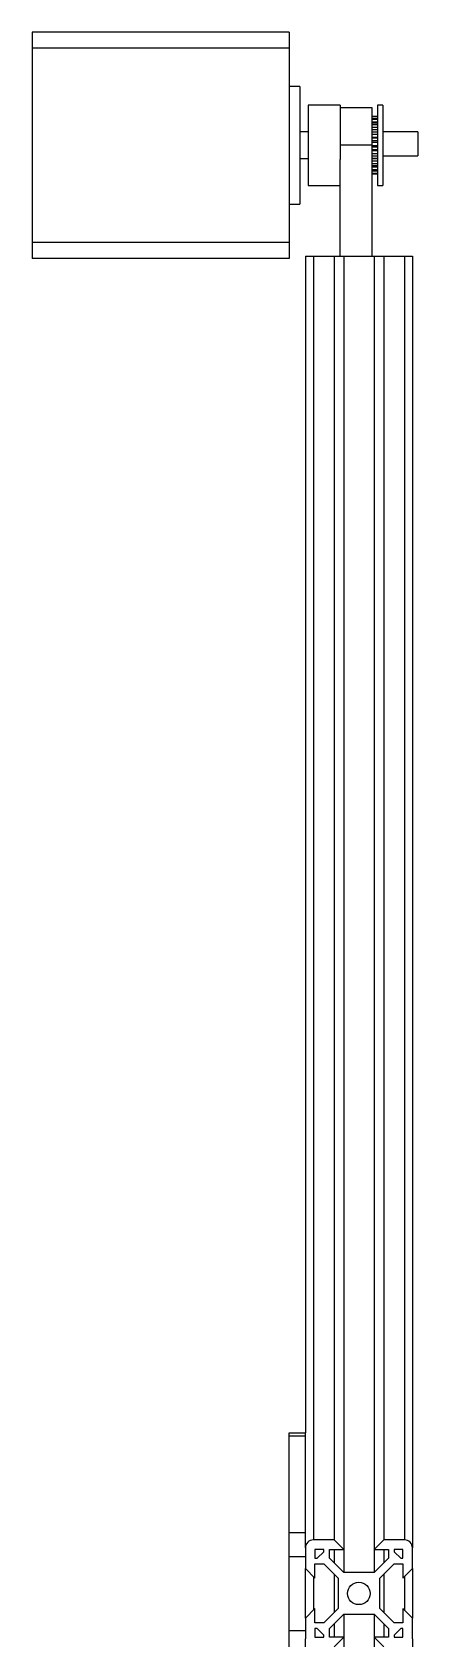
# Model space of a CAD drawing. Header units: millimetres. Extents: x 15 to 1184, y 5 to 836.
# Drawn here: x 255.42 to 262.62, y 492.27 to 522.31 of the extents above; entities that cross this region are included whole.
import ezdxf

# ---------------------------------------------------------------- set-up
doc = ezdxf.new("R2010")
doc.units = ezdxf.units.MM

msp = doc.modelspace()

# ---------------------------------------------------------------- linework, layer by layer
at = {"color": 7, "linetype": 'Continuous', "lineweight": 25}
for p, q in [((260.218, 522.309), (255.418, 522.309)), ((255.418, 522.309), (255.418, 522.009)), ((260.218, 522.309), (260.218, 522.009)), ((260.218, 522.009), (255.418, 522.009)), ((255.418, 522.009), (255.418, 518.379)), ((260.218, 522.009), (260.218, 518.379)), ((260.418, 521.294), (260.218, 521.294)), ((260.418, 521.294), (260.418, 520.194)), ((261.168, 520.944), (260.568, 520.944)), ((260.568, 520.944), (260.568, 519.444)), ((261.168, 520.944), (261.168, 519.926)), ((261.768, 520.895), (261.168, 520.895)), ((261.768, 520.195), (261.768, 520.895)), ((261.968, 520.944), (261.868, 520.944)), ((261.868, 520.944), (261.868, 519.444)), ((261.968, 520.944), (261.968, 519.444)), ((261.868, 520.734), (261.768, 520.734)), ((261.868, 520.729), (261.768, 520.729)), ((261.868, 520.696), (261.768, 520.696)), ((261.868, 520.675), (261.768, 520.675)), ((261.868, 520.626), (261.768, 520.626)), ((261.868, 520.609), (261.768, 520.609)), ((260.568, 520.444), (260.418, 520.444)), ((261.868, 520.575), (261.768, 520.575)), ((261.868, 520.526), (261.768, 520.526)), ((261.868, 520.482), (261.768, 520.482)), ((261.868, 520.481), (261.768, 520.481)), ((261.868, 520.438), (261.768, 520.438)), ((261.868, 520.395), (261.768, 520.395)), ((261.868, 520.341), (261.768, 520.341)), ((261.868, 520.325), (261.768, 520.325)), ((262.618, 520.444), (261.968, 520.444)), ((262.618, 520.444), (262.618, 519.994)), ((260.418, 520.194), (260.418, 519.094)), ((261.768, 520.195), (261.168, 520.195)), ((261.868, 520.276), (261.768, 520.276)), ((261.868, 520.243), (261.768, 520.243)), ((261.768, 518.119), (261.768, 520.195)), ((261.868, 520.186), (261.768, 520.186)), ((261.868, 520.157), (261.768, 520.157)), ((261.868, 520.107), (261.768, 520.107)), ((261.868, 520.087), (261.768, 520.087)), ((261.868, 520.032), (261.768, 520.032)), ((261.968, 519.994), (262.618, 519.994)), ((260.418, 519.944), (260.568, 519.944)), ((261.168, 518.119), (261.168, 519.926)), ((261.868, 519.992), (261.768, 519.992)), ((261.868, 519.946), (261.768, 519.946)), ((261.868, 519.941), (261.768, 519.941)), ((261.868, 519.894), (261.768, 519.894)), ((261.868, 519.846), (261.768, 519.846)), ((261.868, 519.81), (261.768, 519.81)), ((261.868, 519.785), (261.768, 519.785)), ((261.868, 519.735), (261.768, 519.735)), ((261.868, 519.711), (261.768, 519.711)), ((260.568, 519.444), (261.168, 519.444)), ((261.868, 519.669), (261.768, 519.669)), ((261.868, 519.659), (261.768, 519.659)), ((261.868, 519.654), (261.768, 519.654)), ((261.868, 519.444), (261.968, 519.444)), ((260.218, 519.094), (260.418, 519.094)), ((260.218, 518.379), (255.418, 518.379)), ((255.418, 518.379), (255.418, 518.079)), ((260.218, 518.379), (260.218, 518.079)), ((260.218, 518.079), (255.418, 518.079)), ((260.518, 518.119), (260.518, 496.119)), ((260.518, 518.119), (260.668, 518.119)), ((260.668, 518.119), (261.054, 518.119)), ((261.054, 518.119), (261.054, 494.119)), ((261.054, 518.119), (261.234, 518.119)), ((261.234, 518.119), (261.234, 493.509)), ((261.234, 518.119), (261.802, 518.119)), ((261.802, 518.119), (261.802, 493.509)), ((261.802, 518.119), (261.982, 518.119)), ((261.982, 518.119), (261.982, 494.119)), ((261.982, 518.119), (262.368, 518.119)), ((262.368, 518.119), (262.518, 518.119)), ((262.518, 518.119), (262.518, 493.969)), ((260.218, 496.119), (260.518, 496.119)), ((260.218, 496.066), (260.218, 496.119)), ((260.218, 496.066), (260.518, 496.066)), ((260.218, 494.257), (260.218, 496.066)), ((260.518, 496.066), (260.518, 496.119)), ((260.518, 494.257), (260.518, 496.066)), ((260.218, 494.257), (260.518, 494.257)), ((260.218, 493.81), (260.218, 494.257)), ((260.518, 493.969), (260.518, 494.257)), ((260.518, 493.969), (260.518, 493.583)), ((261.054, 494.119), (260.668, 494.119)), ((260.861, 493.939), (260.698, 493.939)), ((260.698, 493.939), (260.698, 493.776)), ((260.738, 493.776), (260.861, 493.899)), ((260.861, 493.899), (260.861, 493.939)), ((260.968, 493.939), (261.234, 493.939)), ((260.968, 493.775), (260.968, 493.939)), ((261.234, 493.939), (261.054, 494.119)), ((261.054, 493.939), (261.054, 493.689)), ((261.982, 494.119), (261.802, 493.939)), ((261.802, 493.939), (262.068, 493.939)), ((262.368, 494.119), (261.982, 494.119)), ((261.982, 493.939), (261.982, 493.689)), ((262.068, 493.939), (262.068, 493.775)), ((262.338, 493.939), (262.175, 493.939)), ((262.175, 493.939), (262.175, 493.899)), ((262.175, 493.899), (262.298, 493.776)), ((262.338, 493.776), (262.338, 493.939)), ((262.518, 493.583), (262.518, 493.969)), ((260.218, 493.81), (260.518, 493.81)), ((260.218, 492.428), (260.218, 493.81)), ((260.518, 492.655), (260.518, 493.583)), ((260.518, 493.583), (260.698, 493.403)), ((260.698, 493.776), (260.738, 493.776)), ((260.698, 493.669), (260.862, 493.669)), ((260.698, 493.403), (260.698, 493.669)), ((260.862, 493.669), (261.128, 493.403)), ((261.234, 493.509), (260.968, 493.775)), ((262.068, 493.775), (261.802, 493.509)), ((261.908, 493.403), (262.174, 493.669)), ((262.174, 493.669), (262.338, 493.669)), ((262.298, 493.776), (262.338, 493.776)), ((262.338, 493.669), (262.338, 493.403)), ((262.338, 493.403), (262.518, 493.583)), ((262.518, 493.583), (262.518, 492.655)), ((261.054, 493.477), (261.054, 492.761)), ((261.128, 493.403), (261.128, 492.835)), ((261.802, 493.509), (261.234, 493.509)), ((261.908, 492.835), (261.908, 493.403)), ((261.982, 493.477), (261.982, 492.761)), ((260.698, 492.835), (260.518, 492.655)), ((260.698, 492.569), (260.698, 492.835)), ((261.128, 492.835), (260.862, 492.569)), ((260.968, 492.463), (261.234, 492.729)), ((261.234, 492.729), (261.802, 492.729)), ((261.234, 492.729), (261.234, 443.509)), ((261.802, 492.729), (262.068, 492.463)), ((261.802, 492.729), (261.802, 443.509)), ((262.174, 492.569), (261.908, 492.835)), ((262.338, 492.835), (262.338, 492.569)), ((262.518, 492.655), (262.338, 492.835)), ((260.218, 492.428), (260.518, 492.428)), ((260.218, 491.981), (260.218, 492.428)), ((260.518, 492.655), (260.518, 492.269)), ((260.862, 492.569), (260.698, 492.569)), ((260.698, 492.462), (260.698, 492.299)), ((260.738, 492.462), (260.698, 492.462)), ((260.861, 492.339), (260.738, 492.462)), ((260.968, 492.299), (260.968, 492.463)), ((261.054, 492.549), (261.054, 492.299)), ((261.982, 492.549), (261.982, 492.299)), ((262.068, 492.463), (262.068, 492.299)), ((262.338, 492.569), (262.174, 492.569)), ((262.298, 492.462), (262.175, 492.339)), ((262.338, 492.462), (262.298, 492.462)), ((262.338, 492.299), (262.338, 492.462)), ((262.518, 492.269), (262.518, 492.655)), ((260.518, 491.981), (260.518, 492.269)), ((260.698, 492.299), (260.861, 492.299)), ((260.861, 492.299), (260.861, 492.339)), ((261.234, 492.299), (260.968, 492.299)), ((261.054, 492.119), (261.234, 492.299)), ((261.802, 492.299), (261.982, 492.119)), ((262.068, 492.299), (261.802, 492.299)), ((262.175, 492.339), (262.175, 492.299)), ((262.175, 492.299), (262.338, 492.299)), ((262.518, 492.269), (262.518, 443.969))]:
    msp.add_line(p, q, dxfattribs=at)
at = {"color": 8, "linetype": 'Continuous', "lineweight": 25}
for p, q in [((260.668, 518.119), (260.668, 494.119)), ((262.368, 518.119), (262.368, 494.119)), ((260.668, 493.433), (260.668, 492.805)), ((262.368, 493.433), (262.368, 492.805))]:
    msp.add_line(p, q, dxfattribs=at)
at = {"color": 7, "linetype": 'Continuous', "lineweight": 25}
msp.add_circle((261.518, 493.119), 0.21, dxfattribs=at)
for centre, start, end in [((260.668, 493.969), 90, 180), ((262.368, 493.969), 0, 90)]:
    msp.add_arc(centre, 0.15, start, end, dxfattribs=at)

doc.saveas('drawing.dxf')
